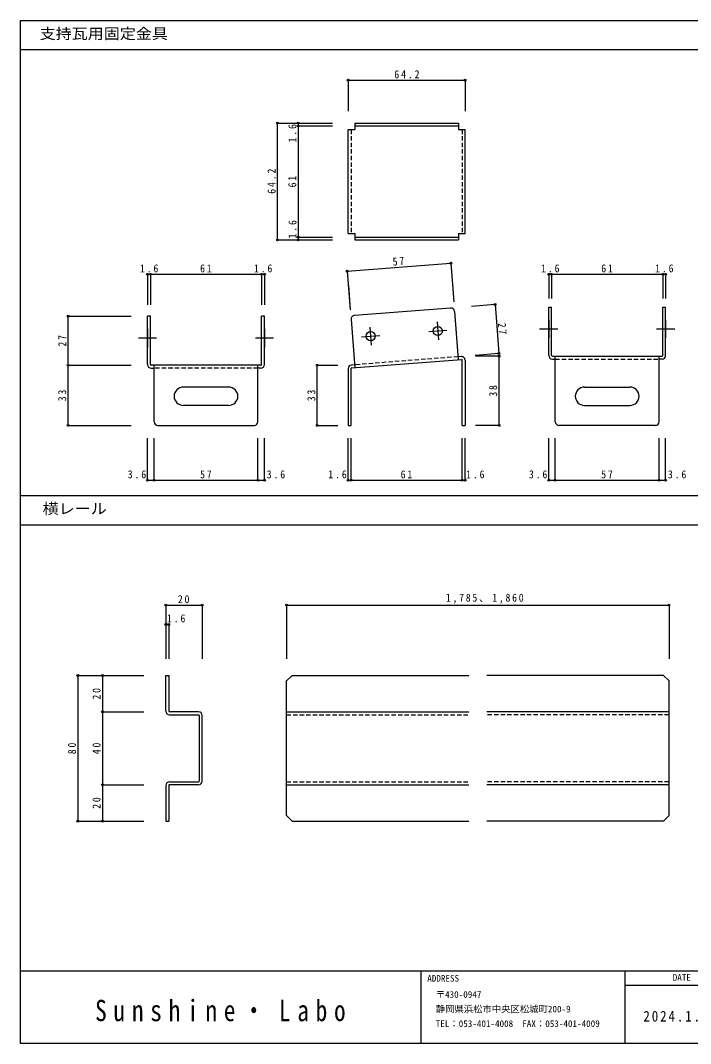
# Model space of a CAD drawing. Units: millimetres on the paper, enlarged 10 times, with parts at other scales. Extents: x -4356 to 3884, y -2974 to 2806.
# Drawn here: x -156 to 1683, y -2974 to -164 of the extents above; entities that cross this region are included whole.
import ezdxf
from ezdxf.enums import TextEntityAlignment as Align

# ---------------------------------------------------------------- set-up
doc = ezdxf.new("R2010")
doc.units = ezdxf.units.MM
doc.header["$LTSCALE"] = 10
doc.header["$PDMODE"] = 32
doc.header["$PDSIZE"] = 5
doc.linetypes.add('CHAIN1', pattern=[8, 5, -1, 1, -1])
doc.linetypes.add('DASHED1', pattern=[1.8, 1.2, -0.6])
doc.layers.add('3-0', color=7, linetype='Continuous')
doc.layers.add('F-0', color=7, linetype='Continuous')
doc.styles.add('ＭＳ ゴシック', font='')
doc.styles.add('ＭＳ 明朝', font='')
doc.styles.get('ＭＳ ゴシック').set_extended_font_data('MS Gothic')
doc.styles.get('ＭＳ 明朝').set_extended_font_data('MS Mincho')

msp = doc.modelspace()

# ---------------------------------------------------------------- linework, layer by layer
at = {"layer": '3-0', "color": 4}
for p, q in [((743.31, -328.6), (1064.31, -328.6)), ((743.31, -328.6), (743.31, -413.63)), ((1064.31, -328.6), (1064.31, -413.63)), ((549.44, -767.36), (549.44, -446.36)), ((549.44, -446.36), (700.21, -446.36)), ((606.13, -446.36), (606.13, -454.36)), ((606.13, -446.36), (700.21, -446.36)), ((606.13, -454.36), (700.21, -454.36)), ((606.13, -454.36), (606.13, -759.36)), ((549.44, -767.36), (700.21, -767.36)), ((606.13, -759.36), (700.21, -759.36)), ((606.13, -759.36), (606.13, -767.36)), ((606.13, -767.36), (700.21, -767.36)), ((740.94, -853.08), (1025.08, -830.95)), ((1025.08, -830.95), (1033.38, -937.49)), ((192.63, -861.66), (200.63, -861.66)), ((192.63, -861.66), (192.63, -945.74)), ((200.63, -861.66), (200.63, -945.74)), ((200.63, -861.66), (505.63, -861.66)), ((505.63, -861.66), (505.63, -945.74)), ((505.63, -861.66), (513.63, -861.66)), ((513.63, -861.66), (513.63, -945.74)), ((740.94, -853.08), (749.24, -959.62)), ((1294, -861.66), (1302, -861.66)), ((1294, -861.66), (1294, -928.58)), ((1302, -861.66), (1302, -928.58)), ((1302, -861.66), (1607, -861.66)), ((1302, -861.66), (1302, -928.58)), ((1607, -861.66), (1607, -928.58)), ((1607, -861.66), (1615, -861.66)), ((1615, -861.66), (1615, -928.58)), ((744.04, -892.83), (749.24, -959.62)), ((1146.68, -944.78), (1081.76, -949.84)), ((1146.68, -944.78), (1151.34, -1004.6)), ((-25.52, -1111.6), (-25.52, -976.6)), ((-25.52, -976.6), (147.63, -976.6)), ((1151.34, -1004.6), (1157.16, -1079.37)), ((1157.16, -1079.37), (1092.24, -1084.43)), ((1157.6, -1086.6), (1092.52, -1086.6)), ((1157.6, -1276.6), (1157.6, -1086.6)), ((-25.52, -1276.6), (-25.52, -1111.6)), ((-25.52, -1111.6), (147.63, -1111.6)), ((658.5, -1276.6), (658.5, -1111.6)), ((658.5, -1111.6), (715.2, -1111.6)), ((-25.52, -1276.6), (147.63, -1276.6)), ((658.5, -1276.6), (715.2, -1276.6)), ((1157.6, -1276.6), (1092.52, -1276.6)), ((192.63, -1427.44), (192.63, -1311.54)), ((210.63, -1427.44), (210.63, -1311.54)), ((495.63, -1427.44), (495.63, -1311.54)), ((513.63, -1427.44), (513.63, -1311.54)), ((743.31, -1427.44), (743.31, -1311.54)), ((751.31, -1427.44), (751.31, -1311.54)), ((1056.31, -1427.44), (1056.31, -1311.54)), ((1064.31, -1427.44), (1064.31, -1311.54)), ((1294, -1427.44), (1294, -1311.54)), ((1312, -1427.44), (1312, -1311.54)), ((1597, -1427.44), (1597, -1311.54)), ((1615, -1427.44), (1615, -1311.54)), ((192.63, -1427.44), (210.63, -1427.44)), ((210.63, -1427.44), (495.63, -1427.44)), ((495.63, -1427.44), (513.63, -1427.44)), ((743.31, -1427.44), (751.31, -1427.44)), ((751.31, -1427.44), (1056.31, -1427.44)), ((1056.31, -1427.44), (1064.31, -1427.44)), ((1294, -1427.44), (1312, -1427.44)), ((1312, -1427.44), (1597, -1427.44)), ((1597, -1427.44), (1615, -1427.44)), ((242.75, -1770.12), (242.75, -1917.69)), ((242.75, -1770.12), (342.75, -1770.12)), ((342.75, -1770.12), (342.75, -1917.69)), ((574.22, -1770.12), (1624.22, -1770.12)), ((574.22, -1770.12), (574.22, -1917.69)), ((1624.22, -1770.12), (1624.22, -1917.69)), ((242.75, -1823.6), (250.75, -1823.6)), ((242.75, -1823.6), (242.75, -1917.69)), ((250.75, -1823.6), (250.75, -1917.69)), ((1.3, -1963.56), (1.3, -2363.56)), ((1.3, -1963.56), (182.42, -1963.56)), ((68.84, -1963.56), (68.84, -2063.56)), ((68.84, -1963.56), (182.42, -1963.56)), ((68.84, -2063.56), (182.42, -2063.56)), ((68.84, -2063.56), (68.84, -2263.56)), ((68.84, -2263.56), (182.42, -2263.56)), ((68.84, -2263.56), (68.84, -2363.56)), ((1.3, -2363.56), (182.42, -2363.56)), ((68.84, -2363.56), (182.42, -2363.56))]:
    msp.add_line(p, q, dxfattribs=at)
at = {"layer": '3-0'}
for p, q in [((761.31, -446.36), (761.31, -464.36)), ((761.31, -446.36), (1046.31, -446.36)), ((1046.31, -446.36), (1046.31, -464.36)), ((743.31, -749.36), (743.31, -464.36)), ((743.31, -464.36), (761.31, -464.36)), ((761.31, -454.36), (1046.31, -454.36)), ((1046.31, -464.36), (1064.31, -464.36)), ((1064.31, -749.36), (1064.31, -464.36)), ((1046.31, -749.36), (1064.31, -749.36)), ((1046.31, -749.36), (1046.31, -767.36)), ((761.31, -759.36), (1046.31, -759.36)), ((1024.65, -954.28), (760.45, -974.86)), ((1294, -951.6), (1302, -951.6)), ((1294, -1084.6), (1294, -951.6)), ((1302, -1084.6), (1302, -951.6)), ((1607, -951.6), (1615, -951.6)), ((1607, -1084.6), (1607, -951.6)), ((1615, -1084.6), (1615, -951.6)), ((200.63, -976.6), (192.63, -976.6)), ((192.63, -1109.6), (192.63, -976.6)), ((200.63, -1109.6), (200.63, -976.6)), ((513.63, -976.6), (505.63, -976.6)), ((505.63, -1109.6), (505.63, -976.6)), ((513.63, -1109.6), (513.63, -976.6)), ((1035.4, -963.48), (1045.73, -1096.08)), ((751.26, -985.61), (761.59, -1118.2)), ((753.16, -1118.86), (1054.16, -1095.42)), ((1053.54, -1087.44), (1045.11, -1088.1)), ((1304, -1086.6), (1605, -1086.6)), ((1304, -1094.6), (1312, -1094.6)), ((1312, -1266.6), (1312, -1086.6)), ((1597, -1266.6), (1597, -1086.6)), ((1605, -1094.6), (1597, -1094.6)), ((503.63, -1111.6), (202.63, -1111.6)), ((202.63, -1119.6), (210.63, -1119.6)), ((210.63, -1266.6), (210.63, -1111.6)), ((495.63, -1266.6), (495.63, -1111.6)), ((503.63, -1119.6), (495.63, -1119.6)), ((743.31, -1120.86), (743.31, -1276.6)), ((751.31, -1276.6), (751.31, -1120.86)), ((760.97, -1110.23), (752.54, -1110.89)), ((1056.31, -1276.6), (1056.31, -1097.41)), ((1064.31, -1097.41), (1064.31, -1276.6)), ((415.63, -1171.6), (290.63, -1171.6)), ((1392, -1171.6), (1517, -1171.6)), ((415.63, -1221.6), (290.63, -1221.6)), ((1392, -1221.6), (1517, -1221.6)), ((220.63, -1276.6), (485.63, -1276.6)), ((743.31, -1276.6), (751.31, -1276.6)), ((1056.31, -1276.6), (1064.31, -1276.6)), ((1587, -1276.6), (1322, -1276.6)), ((242.75, -1963.56), (250.75, -1963.56)), ((242.75, -2061.56), (242.75, -1963.56)), ((250.75, -1963.56), (250.75, -2061.56)), ((589.22, -1963.56), (574.22, -1978.56)), ((589.22, -1963.56), (1074.22, -1963.56)), ((1609.22, -1963.56), (1124.22, -1963.56)), ((1609.22, -1963.56), (1624.22, -1978.56)), ((574.22, -2348.56), (574.22, -1978.56)), ((1624.22, -2348.56), (1624.22, -1978.56)), ((332.75, -2063.56), (252.75, -2063.56)), ((252.75, -2071.56), (332.75, -2071.56)), ((334.75, -2073.56), (334.75, -2253.56)), ((342.75, -2253.56), (342.75, -2073.56)), ((574.22, -2063.56), (1074.22, -2063.56)), ((1624.22, -2063.56), (1124.22, -2063.56)), ((242.75, -2265.56), (242.75, -2363.56)), ((250.75, -2265.56), (250.75, -2363.56)), ((252.75, -2255.56), (332.75, -2255.56)), ((332.75, -2263.56), (252.75, -2263.56)), ((574.22, -2263.56), (1074.22, -2263.56)), ((1624.22, -2263.56), (1124.22, -2263.56)), ((574.22, -2348.56), (589.22, -2363.56)), ((1624.22, -2348.56), (1609.22, -2363.56)), ((242.75, -2363.56), (250.75, -2363.56)), ((589.22, -2363.56), (1074.22, -2363.56)), ((1609.22, -2363.56), (1124.22, -2363.56))]:
    msp.add_line(p, q, dxfattribs=at)
at = {"layer": '3-0', "linetype": 'DASHED1'}
for p, q in [((751.31, -464.36), (751.31, -749.36)), ((1056.31, -464.36), (1056.31, -749.36)), ((1045.11, -1088.1), (760.97, -1110.23)), ((1312, -1094.6), (1597, -1094.6)), ((495.63, -1119.6), (210.63, -1119.6)), ((574.22, -2071.56), (1074.22, -2071.56)), ((1624.22, -2071.56), (1124.22, -2071.56)), ((574.22, -2255.56), (1074.22, -2255.56)), ((1624.22, -2255.56), (1124.22, -2255.56))]:
    msp.add_line(p, q, dxfattribs=at)
at = {"layer": '3-0', "color": 4, "linetype": 'CHAIN1'}
for p, q in [((192.63, -1011.6), (192.63, -1061.6)), ((513.63, -1011.6), (513.63, -1061.6)), ((803.05, -1006.65), (806.93, -1056.5)), ((987.49, -992.28), (991.37, -1042.13)), ((1269, -1011.6), (1319, -1011.6)), ((1294, -986.6), (1294, -1036.6)), ((1590, -1011.6), (1640, -1011.6)), ((1615, -986.6), (1615, -1036.6)), ((167.63, -1036.6), (217.63, -1036.6)), ((488.63, -1036.6), (538.63, -1036.6)), ((780.07, -1033.51), (829.92, -1029.63)), ((964.51, -1019.15), (1014.36, -1015.27))]:
    msp.add_line(p, q, dxfattribs=at)
at = {"layer": '3-0'}
msp.add_lwpolyline([(743.31, -749.36), (761.31, -749.36), (761.31, -767.36), (1046.31, -767.36)], dxfattribs=at)
for centre in [(989.43, -1017.21), (804.99, -1031.57)]:
    msp.add_circle(centre, 12.5, dxfattribs=at)
for centre, radius, start, end in [((1025.43, -964.25), 10, 4.4533, 94.4533), ((761.23, -984.83), 10, 94.4533, 184.4533), ((1054.31, -1097.41), 10, 0, 94.4533), ((1054.31, -1097.41), 2, 0, 94.4533), ((1304, -1084.6), 10, 180, 270), ((1304, -1084.6), 2, 180, 270), ((1605, -1084.6), 10, 270, 0), ((1605, -1084.6), 2, 270, 0), ((202.63, -1109.6), 10, 180, 270), ((202.63, -1109.6), 2, 180, 270), ((503.63, -1109.6), 10, 270, 0), ((503.63, -1109.6), 2, 270, 0), ((753.31, -1120.86), 10, 94.4533, 180), ((753.31, -1120.86), 2, 94.4533, 180), ((290.63, -1196.6), 25, 90, 270), ((415.63, -1196.6), 25, 270, 90), ((1392, -1196.6), 25, 90, 270), ((1517, -1196.6), 25, 270, 90), ((220.63, -1266.6), 10, 180, 270), ((485.63, -1266.6), 10, 270, 0), ((1322, -1266.6), 10, 180, 270), ((1587, -1266.6), 10, 270, 0), ((252.75, -2061.56), 10, 180, 270), ((252.75, -2061.56), 2, 180, 270), ((332.75, -2073.56), 10, 0, 90), ((332.75, -2073.56), 2, 0, 90), ((252.75, -2265.56), 10, 90, 180), ((252.75, -2265.56), 2, 90, 180), ((332.75, -2253.56), 10, 270, 0), ((332.75, -2253.56), 2, 270, 0)]:
    msp.add_arc(centre, radius, start, end, dxfattribs=at)
at = {"layer": '3-0', "color": 5}
for p in [(743.31, -328.6), (1064.31, -328.6), (549.44, -446.36), (606.13, -446.36), (606.13, -454.36), (606.13, -759.36), (549.44, -767.36), (606.13, -767.36), (1025.08, -830.95), (192.63, -861.66), (200.63, -861.66), (505.63, -861.66), (513.63, -861.66), (740.94, -853.08), (1294, -861.66), (1302, -861.66), (1607, -861.66), (1615, -861.66), (1146.68, -944.78), (-25.52, -976.6), (1157.16, -1079.37), (1157.6, -1086.6), (-25.52, -1111.6), (658.5, -1111.6), (-25.52, -1276.6), (658.5, -1276.6), (1157.6, -1276.6), (192.63, -1427.44), (210.63, -1427.44), (495.63, -1427.44), (513.63, -1427.44), (743.31, -1427.44), (751.31, -1427.44), (1056.31, -1427.44), (1064.31, -1427.44), (1294, -1427.44), (1312, -1427.44), (1597, -1427.44), (1615, -1427.44), (242.75, -1770.12), (342.75, -1770.12), (574.22, -1770.12), (1624.22, -1770.12), (242.75, -1823.6), (250.75, -1823.6), (1.3, -1963.56), (68.84, -1963.56), (68.84, -2063.56), (68.84, -2263.56), (1.3, -2363.56), (68.84, -2363.56)]:
    msp.add_point(p, dxfattribs=at)
at = {"layer": 'F-0', "color": 5}
for p, q in [((-156.26, -244.5), (3883.74, -244.5)), ((-156.26, -2774.5), (3883.74, -2774.5)), ((3883.74, -2974.5), (-156.26, -2974.5))]:
    msp.add_line(p, q, dxfattribs=at)
at = {"layer": 'F-0'}
for p, q in [((-156.26, -1469.5), (3883.74, -1469.5)), ((-156.26, -1549.5), (3883.74, -1549.5))]:
    msp.add_line(p, q, dxfattribs=at)
at = {"layer": 'F-0', "color": 2}
for p, q in [((943.74, -2974.5), (943.74, -2774.5)), ((943.74, -2974.5), (943.74, -2774.5)), ((1503.74, -2974.5), (1503.74, -2774.5)), ((1503.74, -2974.5), (1503.74, -2774.5)), ((1503.74, -2814.5), (1933.74, -2814.5))]:
    msp.add_line(p, q, dxfattribs=at)
at = {"layer": 'F-0', "color": 5}
msp.add_lwpolyline([(-156.26, -2974.5), (-156.26, -164.5), (3883.74, -164.5)], dxfattribs=at)

# ---------------------------------------------------------------- texts
at = {"layer": '3-0', "char_height": 21.99, "attachment_point": 7, "style": 'ＭＳ ゴシック'}
for s, insert in [('\\T1.38;\\W0.9;64.2', (870.06, -323.6)), ('\\T1.38;\\W0.9;1.6', (171.63, -856.66)), ('\\T1.36;\\W0.9;61', (336.88, -856.66)), ('\\T1.38;\\W0.9;1.6', (484.63, -856.66)), ('\\T1.38;\\W0.9;1.6', (1273, -856.66)), ('\\T1.36;\\W0.9;61', (1438.25, -856.66)), ('\\T1.38;\\W0.9;1.6', (1586, -856.66)), ('\\T1.38;\\W0.9;3.6', (138.19, -1422.37)), ('\\T1.36;\\W0.9;57', (336.88, -1422.44)), ('\\T1.38;\\W0.9;3.6', (519.73, -1422.43)), ('\\T1.38;\\W0.9;1.6', (688.85, -1422.34)), ('\\T1.36;\\W0.9;61', (887.56, -1422.44)), ('\\T1.38;\\W0.9;1.6', (1067.02, -1422.55)), ('\\T1.38;\\W0.9;3.6', (1239.57, -1422.37)), ('\\T1.36;\\W0.9;57', (1438.25, -1422.44)), ('\\T1.38;\\W0.9;3.6', (1621.1, -1422.43)), ('\\T1.35;\\W0.9;1,785、1,860', (1011.65, -1766.52)), ('\\T1.36;\\W0.9;20', (275.87, -1765.25)), ('\\T1.38;\\W0.9;1.6', (245.74, -1818.04))]:
    msp.add_mtext(s, dxfattribs=dict(at, insert=insert))
for s, insert, rotation in [('\\T1.38;\\W0.9;1.6', (601.5, -499.8), 90), ('\\T1.38;\\W0.9;64.2', (544.44, -640.61), 90), ('\\T1.36;\\W0.9;61', (601.13, -623.11), 90), ('\\T1.38;\\W0.9;1.6', (601.75, -763.47), 90), ('\\T1.36;\\W0.9;57', (866.42, -838.29), 4.453), ('\\T1.36;\\W0.9;27', (1154.59, -995.78), 274.453), ('\\T1.36;\\W0.9;27', (-30.52, -1060.35), 90), ('\\T1.36;\\W0.9;38', (1152.6, -1197.85), 90), ('\\T1.36;\\W0.9;33', (-30.52, -1210.35), 90), ('\\T1.36;\\W0.9;33', (653.5, -1210.35), 90), ('\\T1.36;\\W0.9;20', (63.84, -2029.81), 90), ('\\T1.36;\\W0.9;80', (-3.7, -2179.81), 90), ('\\T1.36;\\W0.9;40', (63.84, -2179.81), 90), ('\\T1.36;\\W0.9;20', (63.84, -2329.81), 90)]:
    msp.add_mtext(s, dxfattribs=dict(at, insert=insert, rotation=rotation))
at = {"layer": 'F-0', "style": 'ＭＳ ゴシック', "width": 1.1}
for s, p in [('支持瓦用固定金具', (-103.59, -224.22)), ('横レール', (-95.44, -1528.98))]:
    msp.add_text(s, height=29.33, dxfattribs=at).set_placement(p, align=Align.BOTTOM_LEFT)
at = {"layer": 'F-0', "color": 4, "style": 'ＭＳ ゴシック'}
for s, p in [('ADDRESS', (960.52, -2810.01)), ('DATE', (1634.41, -2807.62)), ('〒430-0947', (983.74, -2854.5)), ('静岡県浜松市中央区松城町200-9', (983.74, -2894.5)), ('TEL：053-401-4008  FAX：053-401-4009', (983.74, -2934.5))]:
    msp.add_text(s, height=18.33, dxfattribs=at).set_placement(p, align=Align.BOTTOM_LEFT)
at = {"layer": 'F-0', "color": 2, "insert": (48.77, -2914.18), "char_height": 58.65, "attachment_point": 7, "style": 'ＭＳ 明朝'}
msp.add_mtext('\\T1.58;\\W0.8;Sunshine・Labo', dxfattribs=at)
at = {"layer": 'F-0', "insert": (1553.74, -2914.5), "char_height": 29.33, "attachment_point": 7, "style": 'ＭＳ ゴシック'}
msp.add_mtext('\\T1.28;\\W0.9;2024.1.18', dxfattribs=at)

doc.saveas('drawing.dxf')
